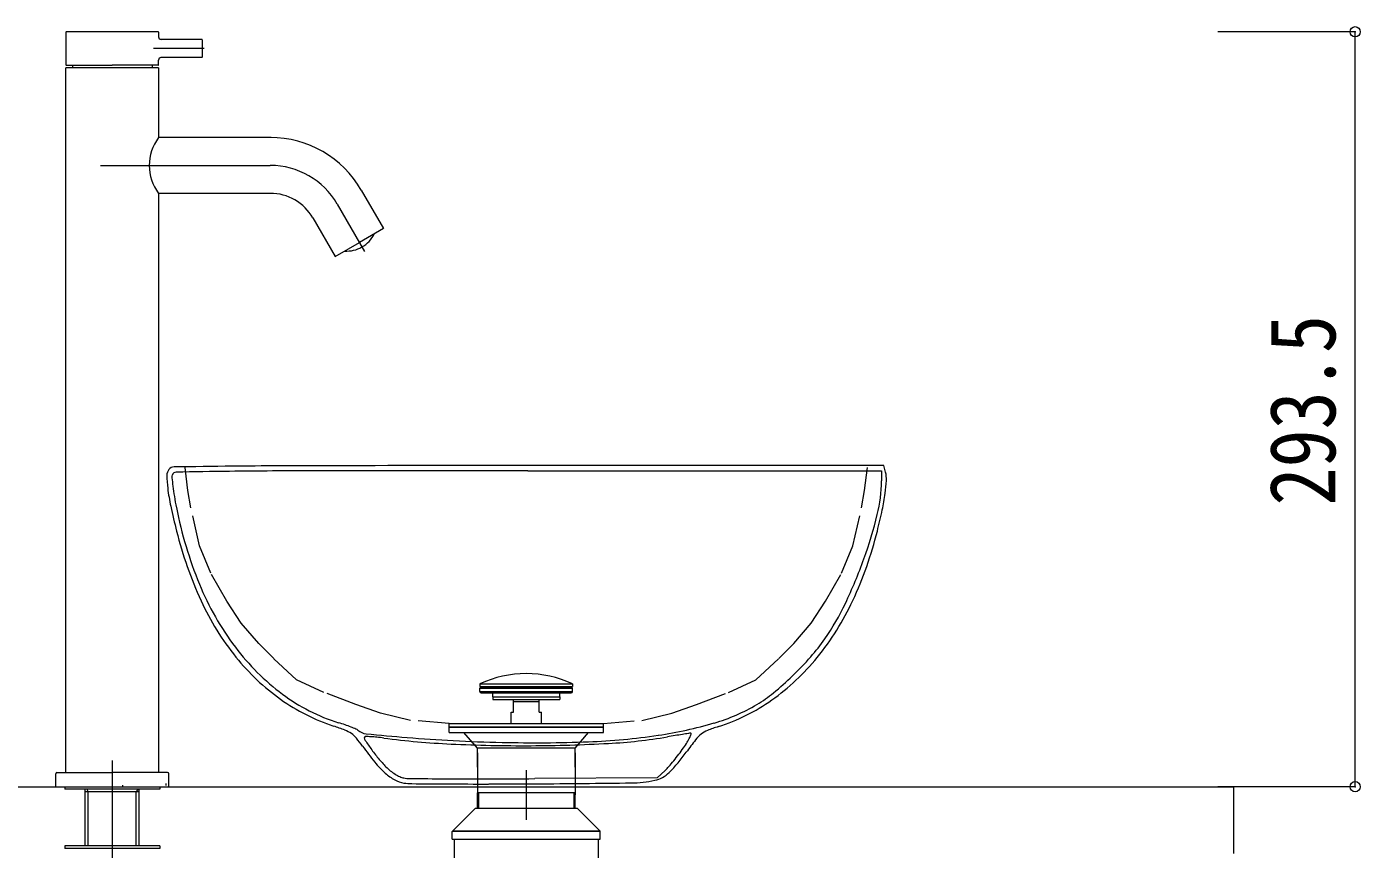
# Model space of a CAD drawing. Units: millimetres, scale not verified. Extents: x -749335 to 2004, y -1422 to 92633.
# Drawn here: x -1666 to -1148, y -23 to 297 of the extents above; entities that cross this region are included whole.
import ezdxf
from ezdxf.enums import TextEntityAlignment as Align

# ---------------------------------------------------------------- set-up
doc = ezdxf.new("R2010")
doc.units = ezdxf.units.MM
doc.header["$LTSCALE"] = 10
doc.header["$PDMODE"] = 32
doc.header["$PDSIZE"] = 4
doc.linetypes.add('DASHED1', pattern=[1.8, 1.2, -0.6])
doc.layers.add('2-1_什器図', color=7, linetype='Continuous', lineweight=15)
doc.styles.add('ＭＳ ゴシック', font='')
doc.styles.get('ＭＳ ゴシック').set_extended_font_data('MS Gothic')

msp = doc.modelspace()

# ---------------------------------------------------------------- linework, layer by layer
at = {"layer": '2-1_什器図'}
for p, q in [((-1651.17, 294.59), (-1651.17, 281.99)), ((-1615.37, 294.79), (-1650.97, 294.79)), ((-1615.17, 294.59), (-1615.17, 292.79)), ((-1598.27, 291.79), (-1614.26, 291.79)), ((-1598.17, 291.69), (-1598.17, 284.89)), ((-1597.42, 288.29), (-1617.16, 288.29)), ((-1651.17, 6.59), (-1651.17, 280.79)), ((-1650.97, 281.79), (-1633.17, 281.79)), ((-1648.67, 281.79), (-1648.67, 280.79)), ((-1615.37, 281.79), (-1633.17, 281.79)), ((-1617.67, 281.79), (-1617.67, 280.79)), ((-1615.17, 281.99), (-1615.17, 283.79)), ((-1615.17, 280.79), (-1615.17, 253.64)), ((-1598.27, 284.79), (-1614.26, 284.79)), ((-1571.46, 253.64), (-1615.17, 253.64)), ((-1637.79, 242.79), (-1571.73, 242.79)), ((-1615.17, 231.94), (-1615.17, 6.59)), ((-1571.53, 231.94), (-1615.17, 231.94)), ((-1536.35, 233.22), (-1527.69, 218.22)), ((-1545.75, 227.79), (-1535.06, 209.28)), ((-1527.69, 218.22), (-1537.08, 212.79)), ((-1333.17, 126.01), (-1471.53, 126.01)), ((-1332.53, 123.46), (-1333.17, 126.01)), ((-1471.67, 124.01), (-1334.14, 124.01)), ((-1334.14, 124.01), (-1334.14, 120.08)), ((-1453.23, 16.09), (-1491.23, 16.09)), ((-1633.17, 11.34), (-1633.17, -67.54)), ((-1491.23, 14.29), (-1491.23, -2.08)), ((-1453.23, 14.29), (-1453.23, -2.08)), ((-1655.17, 1.09), (-1655.17, 6.09)), ((-1654.67, 6.59), (-1633.17, 6.59)), ((-1611.67, 6.59), (-1633.17, 6.59)), ((-1611.17, 1.09), (-1611.17, 6.09)), ((-1472.23, 7.51), (-1472.23, -11.77)), ((-1418.24, 7.41), (-1421.27, 4.51)), ((-1747.23, 1.09), (-1197.23, 1.09)), ((-1651.67, 1.09), (-1651.67, 0.09)), ((-1614.67, 0.09), (-1651.67, 0.09)), ((-1643.65, -21.91), (-1643.65, 0.09)), ((-1643.07, 0.09), (-1642.49, -0.92)), ((-1629.17, 1.67), (-1629.17, 0.81)), ((-1623.27, 0.09), (-1623.86, -0.92)), ((-1622.7, -21.91), (-1622.7, 0.09)), ((-1614.67, 1.09), (-1614.67, 0.09)), ((-1612.35, 2.36), (-1612.35, 1.51)), ((-1421.27, 4.51), (-1468.95, 4.21)), ((-1197.23, 1.09), (-1197.23, -24.91)), ((-1622.7, -0.92), (-1643.65, -0.92)), ((-1642.49, -21.91), (-1642.49, -0.92)), ((-1623.86, -21.91), (-1623.86, -0.92)), ((-1490.73, -1.28), (-1490.73, -7.28)), ((-1453.73, -1.28), (-1453.73, -7.28)), ((-1614.67, -21.91), (-1651.67, -21.91)), ((-1651.67, -21.91), (-1651.67, -22.91)), ((-1614.67, -22.91), (-1651.67, -22.91)), ((-1614.67, -21.91), (-1614.67, -22.91))]:
    msp.add_line(p, q, dxfattribs=at)
at = {"layer": '2-1_什器図', "color": 4, "lineweight": 9}
for p, q in [((-1149.96, 294.79), (-1203.35, 294.79)), ((-1149.96, 1.09), (-1149.96, 294.79)), ((-1149.96, 1.09), (-1203.35, 1.09))]:
    msp.add_line(p, q, dxfattribs=at)
at = {"layer": '2-1_什器図', "linetype": 'DASHED1'}
for p, q in [((-1603.78, 116.26), (-1604.84, 125.29)), ((-1340.67, 116.26), (-1339.61, 125.29)), ((-1602.61, 109.53), (-1603.78, 116.26)), ((-1341.84, 109.53), (-1340.67, 116.26)), ((-1599.24, 94.77), (-1602.61, 109.53)), ((-1345.21, 94.77), (-1341.84, 109.53)), ((-1594.84, 84.14), (-1599.24, 94.77)), ((-1349.61, 84.14), (-1345.21, 94.77)), ((-1588.62, 73.26), (-1594.84, 84.14)), ((-1355.83, 73.26), (-1349.61, 84.14)), ((-1583, 64.77), (-1588.62, 73.26)), ((-1361.45, 64.77), (-1355.83, 73.26)), ((-1576.25, 56.77), (-1583, 64.77)), ((-1368.2, 56.77), (-1361.45, 64.77)), ((-1570.38, 50.9), (-1576.25, 56.77)), ((-1374.07, 50.9), (-1368.2, 56.77)), ((-1561.51, 42.7), (-1570.38, 50.9)), ((-1382.94, 42.7), (-1374.07, 50.9)), ((-1550.89, 37.78), (-1561.51, 42.7)), ((-1393.56, 37.78), (-1382.94, 42.7)), ((-1538.45, 33.11), (-1550.89, 37.78)), ((-1406, 33.11), (-1393.56, 37.78)), ((-1528.87, 29.75), (-1538.45, 33.11)), ((-1415.58, 29.75), (-1406, 33.11)), ((-1517.21, 26.9), (-1528.87, 29.75)), ((-1502.23, 25.72), (-1517.21, 26.9)), ((-1442.23, 25.72), (-1427.24, 26.9)), ((-1427.24, 26.9), (-1415.58, 29.75))]:
    msp.add_line(p, q, dxfattribs=at)
at = {"layer": '2-1_什器図', "lineweight": 18}
for p, q in [((-1490.23, 41.07), (-1490.23, 40.07)), ((-1490.23, 41.07), (-1454.23, 41.07)), ((-1490.23, 40.07), (-1454.23, 40.07)), ((-1490.23, 38.07), (-1490.23, 39.37)), ((-1490.23, 39.37), (-1454.23, 39.37)), ((-1490.23, 38.07), (-1454.23, 38.07)), ((-1490.03, 39.57), (-1454.43, 39.57)), ((-1489.73, 37.57), (-1454.73, 37.57)), ((-1485.23, 39.57), (-1485.23, 40.07)), ((-1485.23, 36.07), (-1485.23, 37.57)), ((-1459.23, 39.57), (-1459.23, 40.07)), ((-1459.23, 36.07), (-1459.23, 37.57)), ((-1454.23, 41.07), (-1454.23, 40.07)), ((-1454.23, 38.07), (-1454.23, 39.37)), ((-1485.23, 36.07), (-1485.23, 35.07)), ((-1485.23, 36.07), (-1459.23, 36.07)), ((-1485.23, 36.07), (-1459.23, 36.07)), ((-1485.23, 35.07), (-1459.23, 35.07)), ((-1477.23, 30.07), (-1477.23, 35.06)), ((-1467.23, 34.07), (-1477.23, 34.07)), ((-1467.23, 30.07), (-1467.23, 35.06)), ((-1459.23, 36.07), (-1459.23, 35.07)), ((-1478.13, 25.72), (-1478.13, 30.07)), ((-1478.13, 30.07), (-1477.23, 30.07)), ((-1467.23, 30.07), (-1466.33, 30.07)), ((-1466.33, 25.72), (-1466.33, 30.07)), ((-1502.23, 24.42), (-1502.23, 25.72)), ((-1502.23, 25.72), (-1442.23, 25.72)), ((-1500.74, 24.19), (-1502.23, 24.42)), ((-1500.74, 24.19), (-1502.23, 24.42)), ((-1502.23, 24.42), (-1442.23, 24.42)), ((-1502.23, 22.19), (-1502.23, 24.19)), ((-1502.23, 24.19), (-1442.23, 24.19)), ((-1502.23, 22.19), (-1442.23, 22.19)), ((-1491.23, 16.09), (-1496.48, 22.19)), ((-1453.23, 16.09), (-1447.98, 22.19)), ((-1443.71, 24.19), (-1442.23, 24.42)), ((-1443.71, 24.19), (-1442.23, 24.42)), ((-1442.23, 24.42), (-1442.23, 25.72)), ((-1442.23, 22.19), (-1442.23, 24.19)), ((-1491.23, 8.72), (-1491.23, 16.09)), ((-1491.23, 8.72), (-1491.23, 16.09)), ((-1453.23, 8.72), (-1453.23, 16.09)), ((-1453.23, -1.28), (-1491.23, -1.28)), ((-1491.23, -7.28), (-1491.23, -1.28)), ((-1491.23, -7.28), (-1491.23, -1.28)), ((-1453.23, -7.28), (-1453.23, -1.28)), ((-1500.92, -16.22), (-1491.98, -7.28)), ((-1491.98, -7.28), (-1452.48, -7.28)), ((-1443.53, -16.22), (-1452.48, -7.28)), ((-1500.98, -19.28), (-1500.98, -16.36)), ((-1443.48, -16.36), (-1500.98, -16.36)), ((-1500.98, -19.28), (-1443.48, -19.28)), ((-1443.53, -16.22), (-1500.92, -16.22)), ((-1500.23, -19.28), (-1500.23, -30.28)), ((-1444.23, -19.28), (-1444.23, -30.28)), ((-1443.48, -19.28), (-1443.48, -16.36))]:
    msp.add_line(p, q, dxfattribs=at)
at = {"layer": '2-1_什器図'}
for points in [[(-1615.17, 280.79), (-1633.17, 280.79), (-1651.17, 280.79)], [(-1555.14, 222.37), (-1546.48, 207.37), (-1537.08, 212.79)]]:
    msp.add_lwpolyline(points, dxfattribs=at)
for centre, radius, start, end in [((-1650.97, 294.59), 0.2, 90, 180), ((-1615.37, 294.59), 0.2, 0, 90), ((-1614.18, 292.79), 1, 179.6561, 270.2129), ((-1598.27, 291.69), 0.1, 0, 90), ((-1650.97, 281.99), 0.2, 180, 270), ((-1615.37, 281.99), 0.2, 270, 0), ((-1614.18, 283.79), 1, 89.8726, 180.3036), ((-1598.27, 284.89), 0.1, 270, 0), ((-1600.81, 242.79), 18, 142.9309, 217.0691), ((-1571.73, 212.79), 40.85, 30, 90), ((-1571.73, 212.79), 30, 30, 90), ((-1571.73, 212.79), 19.15, 30, 90), ((-1542.06, 221.41), 11.94, 300, 333.5884), ((-1542.06, 221.41), 11.94, 266.4116, 300), ((-1608.37, 122.23), 3.59, 140.3099, 180.7149), ((-1609.12, 122.85), 2.62, 90.8603, 140.3098), ((-1530.38, -5120.8), 5246.86, 90.61254, 90.86029), ((-1546.68, -3595.57), 3721.54, 90.06437, 90.61257), ((-1471.53, -70451.49), 70577.5, 90, 90.0644), ((-1566.58, 122.75), 45.38, 180.7149, 187.0292), ((-1607.53, 121.52), 2.46, 159.0063, 185.3742), ((-1496.3, 131.98), 114.17, 185.3742, 187.041), ((-1608.27, 121.8), 1.66, 90.9839, 159.0064), ((-1543.63, -3642.47), 3766.49, 90.66984, 90.98382), ((-1550.99, -3012.82), 3136.8, 90.05741, 90.66979), ((-1471.59, -82345.19), 82469.2, 90.00005, 90.05735), ((-1388.45, 120.08), 54.32, 346.0257, 360), ((-1387.85, 122.92), 55.7, 352.0587, 357.1936), ((-1343.37, 120.74), 11.17, 357.1936, 14.0893), ((-1533.19, 126.87), 79.03, 187.0291, 192.1883), ((-1514.28, 129.76), 96.06, 187.0409, 189.425), ((-1422.68, 127.78), 90.87, 347.9135, 352.0587), ((-1325.34, 171.76), 291.67, 192.1882, 194.141), ((-1463, 138.27), 148.04, 189.4251, 191.1492), ((-1451.95, 140.45), 159.3, 191.1492, 202.3247), ((-1510.52, 150.46), 180.11, 340.3034, 346.0256), ((-1573.86, 160.15), 245.48, 345.9391, 347.9135), ((-1455.36, 139), 157.59, 194.141, 204.5875), ((-1483.22, 137.45), 152.04, 335.1231, 345.9392), ((-1517.91, 153.1), 187.95, 334.5789, 340.3034), ((-1496.81, 122.03), 110.81, 202.3247, 216.9939), ((-1503.9, 116.79), 104.2, 204.5874, 218.8295), ((-1441.04, 117.89), 105.55, 320.9041, 335.1232), ((-1437.75, 115), 99.21, 325.3439, 334.5789), ((-1416.87, 100.57), 73.81, 318.4751, 325.3439), ((-1512.36, 110.31), 91.33, 216.9939, 233.2858), ((-1517.18, 106.1), 87.15, 218.8295, 234.5392), ((-1428.14, 107.41), 88.93, 305.2955, 320.9041), ((-1460.46, 139.17), 132.05, 314.031, 318.475), ((-1457.24, 135.84), 127.42, 309.5582, 314.031), ((-1523.42, 95.49), 72.84, 233.2857, 252.5899), ((-1408.25, 76.53), 50.49, 300.6289, 309.5582), ((-1522.92, 98.05), 77.27, 234.5392, 251.7336), ((-1419.57, 95.64), 72.7, 286.3128, 300.6289), ((-1420.65, 96.83), 75.96, 287.728, 305.2955), ((-1571.53, -57.92), 87.94, 70.8453, 72.5898), ((-1574.46, -58.12), 87.19, 68.6285, 71.7335), ((-1547.1, 11.82), 12.08, 55.286, 68.6284), ((-1563.9, -35.98), 64.71, 68.6499, 70.8454), ((-1564.03, -36.29), 65.04, 66.8259, 68.6499), ((-1545.89, 13.56), 9.96, 40.0985, 55.2859), ((-1539.66, 20.62), 3.14, 50.3098, 66.8259), ((-1533.85, 27.63), 5.97, 230.3098, 264.3179), ((-1431.03, 1060.95), 1044.4, 264.31779, 265.19166), ((-1457.32, 265.7), 247.3, 272.144, 278.4741), ((-1444.85, 182.04), 162.72, 278.4741, 286.3128), ((-1305.57, -643.14), 672.95, 99.2993, 99.56355), ((-1339.18, -437.91), 464.99, 98.9507, 99.2993), ((-1327.21, -513.91), 541.93, 98.7, 98.9507), ((-1406.97, 7.36), 14.6, 95.3009, 98.6999), ((-1417.79, 24.74), 10.22, 334.0284, 341.9904), ((-1408.3, 21.65), 0.243, 341.9905, 95.3009), ((-1396.04, 11.27), 13.12, 128.6653, 142.1257), ((-1398.21, 13.99), 9.64, 111.9584, 128.6653), ((-1378.69, -34.42), 61.84, 107.728, 111.9585), ((-1574.44, -10.48), 47.28, 35.3133, 40.0984), ((-1441.75, 83.52), 115.32, 215.3132, 219.2046), ((-1534.48, 19.96), 0.735, 135, 213.0592), ((-1438.12, 82.68), 115.71, 213.0592, 215.2249), ((-1534.65, 20.13), 0.497, 87.3377, 135), ((-1539.51, -84.43), 105.17, 86.2601, 87.3377), ((-1536.56, -39.31), 59.95, 84.0103, 86.2601), ((-1478.52, 54.16), 66.26, 215.225, 219.3626), ((-1541.43, -85.7), 106.6, 82.5481, 84.0103), ((-1487.01, 330.37), 313.01, 262.5481, 267.3499), ((-1472.91, 563.17), 544.86, 265.1916, 267.086), ((-1472.99, 633.25), 616.22, 267.34983, 270.24243), ((-1466.47, 689.52), 671.37, 267.08607, 268.70591), ((-1469, 577.74), 559.56, 268.7059, 272.1441), ((-1472.91, 615.43), 598.39, 270.24239, 273.13269), ((-1451.4, 222.4), 204.78, 273.1327, 279.5635), ((-1474.71, 60.77), 77.68, 322.7103, 324.9519), ((-1452.61, 45.27), 50.69, 324.9519, 327.9875), ((-1277.21, -81.14), 163.65, 142.1257, 144.2472), ((-1426.74, 29.09), 20.17, 327.9876, 334.0284), ((-1502.03, 34.34), 37.53, 219.2046, 228.19), ((-1490.59, 44.25), 50.64, 219.3625, 224.4241), ((-1483.74, 67.26), 88.79, 318.9286, 320.8301), ((-1463.28, 52.82), 65.63, 315.2564, 324.2472), ((-1491.04, 73.21), 98.21, 320.8302, 322.7103), ((-1654.67, 6.09), 0.5, 90, 180), ((-1611.67, 6.09), 0.5, 0, 90), ((-1512.86, 22.23), 21.28, 228.19, 240.441), ((-1513.39, 21.91), 18.72, 224.4241, 231.312), ((-1512.87, 22.56), 19.55, 231.312, 237.9778), ((-1514.33, 20.23), 16.8, 237.9779, 245.0356), ((-1424.57, 14.46), 11.13, 281.8552, 315.2564), ((-1434.34, 24.21), 23.27, 313.7813, 318.9285), ((-1518.35, 12.57), 10.16, 240.441, 261.7296), ((-1518.73, 10.76), 6.36, 245.0356, 259.6064), ((-1517.32, 18.48), 14.21, 259.6064, 269.5096), ((-1516.56, 24.88), 22.61, 261.7297, 269.4681), ((-1474.77, 4988.9), 4984.81, 269.50958, 269.66886), ((-1479.71, 3993.83), 3991.73, 269.46811, 269.66566), ((-1490.77, 2221.09), 2216.96, 269.66882, 270.08548), ((-1490.15, 2205.66), 2203.53, 269.66573, 270.08605), ((-1493.19, 3847.46), 3843.32, 270.08548, 270.36142), ((-1492.36, 3678.15), 3676.02, 270.08612, 270.3726), ((-1507.45, 5996.64), 5994.56, 270.37263, 270.72718), ((-1431.96, 49.67), 47.11, 270.7271, 281.8553)]:
    msp.add_arc(centre, radius, start, end, dxfattribs=at)
at = {"layer": '2-1_什器図', "lineweight": 18}
for centre, radius, start, end in [((-1472.23, 2.57), 42.5, 64.9424, 115.0576), ((-1490.03, 39.37), 0.2, 90, 180), ((-1489.73, 38.07), 0.5, 180, 270), ((-1454.73, 38.07), 0.5, 270, 0), ((-1454.43, 39.37), 0.2, 0, 90), ((-1500.78, -16.36), 0.2, 135, 180), ((-1443.68, -16.36), 0.2, 0, 45)]:
    msp.add_arc(centre, radius, start, end, dxfattribs=at)
at = {"layer": '2-1_什器図', "color": 6}
for p in [(-1149.96, 294.79), (-1149.96, 1.09)]:
    msp.add_point(p, dxfattribs=at)

# ---------------------------------------------------------------- texts
at = {"layer": '2-1_什器図', "style": 'ＭＳ ゴシック', "width": 0.85}
msp.add_text('293.5', height=25.66, rotation=90, dxfattribs=at).set_placement((-1149.96, 110.44), align=Align.BOTTOM_LEFT)

doc.saveas('drawing.dxf')
